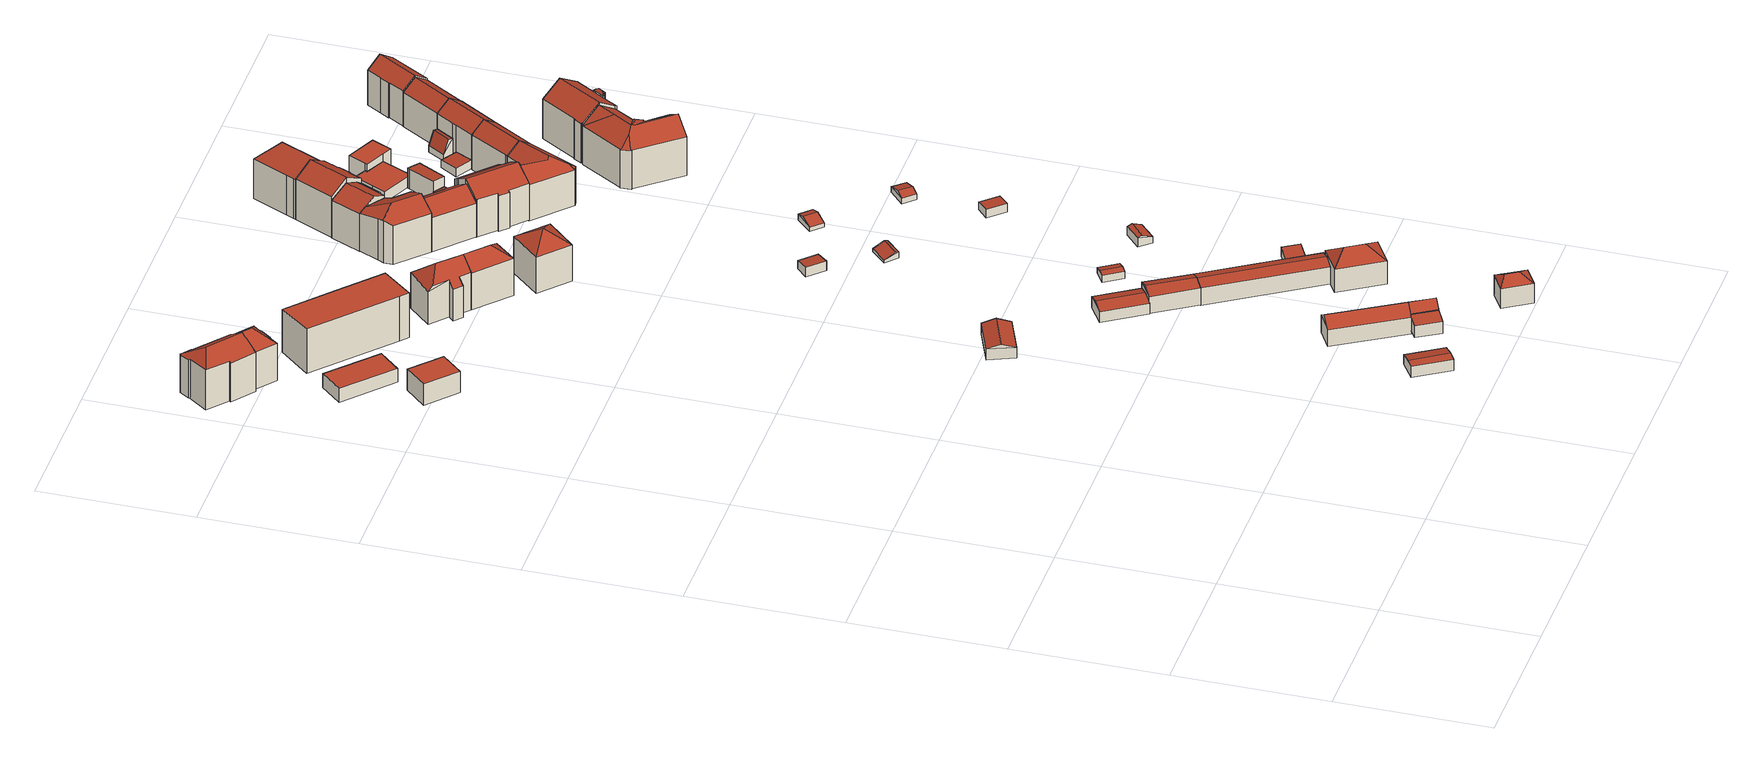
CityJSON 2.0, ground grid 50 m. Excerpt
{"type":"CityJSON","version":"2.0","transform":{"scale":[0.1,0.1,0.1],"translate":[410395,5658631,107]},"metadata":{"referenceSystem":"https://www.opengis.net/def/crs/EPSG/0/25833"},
"CityObjects":{
"building1":{"type":"Building","attributes":{"Dachtyp_tdc":"tdcPolyFlatRoof","Gemeindeschluessel":14612000,"Dachneigung":0,"QualitaetDacherkennung":70,"Geometrietyp2DReferenz":"3000","measuredHeight":7.63,"function":"31001_9998","roofType":"1000"},"geometry":[{"type":"Solid","lod":"2","boundaries":[[[[0,1,2,3]],[[1,4,5,2]],[[4,6,7,5]],[[6,0,3,7]],[[6,4,1,0]],[[3,2,5,7]]]],"semantics":{"surfaces":[{"type":"WallSurface"},{"type":"RoofSurface"},{"type":"GroundSurface"}],"values":[[0,0,0,0,1,2]]}}]},
"building2":{"type":"Building","attributes":{"Gemeindeschluessel":14612000,"Geometrietyp2DReferenz":"3000","function":"31001_9998","roofType":"9999"},"children":["building2-1","building2-2"]},
"building2-1":{"type":"BuildingPart","attributes":{"Dachtyp_tdc":"tdcHipAndGableRoof","Dachneigung":42.3,"QualitaetDacherkennung":49,"Geometrietyp2DReferenz":"3000","measuredHeight":17.64,"roofType":"5000"},"parents":["building2"],"geometry":[{"type":"MultiSurface","lod":"2","boundaries":[[[8,9,10,11]],[[9,12,13,10]],[[12,14,15,13]],[[14,16,17,15]],[[16,18,19,17]],[[18,20,21,19]],[[20,22,23,21]],[[20,18,16,14,12,9,24]],[[9,8,25,26,24]],[[26,27,22,20,24]],[[11,10,13,15,17,19,21,23,28]]],"semantics":{"surfaces":[{"type":"WallSurface"},{"type":"RoofSurface"},{"type":"GroundSurface"}],"values":[0,0,0,0,0,0,0,1,1,1,2]}}]},
"building2-2":{"type":"BuildingPart","attributes":{"Dachtyp_tdc":"tdcHipAndGableRoof","Dachneigung":25.68,"QualitaetDacherkennung":33,"Geometrietyp2DReferenz":"3000","measuredHeight":17.36,"roofType":"5000"},"parents":["building2"],"geometry":[{"type":"MultiSurface","lod":"2","boundaries":[[[29,30,8,11,31]],[[32,33,34,23,22]],[[33,35,36,34]],[[35,37,38,36]],[[37,39,40,38]],[[39,41,42,40]],[[41,43,44,42]],[[43,45,46,44]],[[45,47,48,46]],[[47,49,50,48]],[[49,51,52,50]],[[51,53,54,52]],[[53,29,31,54]],[[49,47,45,43,41,39,55]],[[39,37,35,33,32,27,56,55]],[[56,25,30,29,53,51,49,55]],[[31,11,28,23,34,36,38,40,42,44,46,48,50,52,54]]],"semantics":{"surfaces":[{"type":"WallSurface"},{"type":"RoofSurface"},{"type":"GroundSurface"}],"values":[0,0,0,0,0,0,0,0,0,0,0,0,0,1,1,1,2]}}]},
"building3":{"type":"Building","attributes":{"Dachtyp_tdc":"tdcPolyFlatRoof","Gemeindeschluessel":14612000,"Dachneigung":0,"QualitaetDacherkennung":73,"Geometrietyp2DReferenz":"3000","measuredHeight":4.85,"function":"31001_9998","roofType":"1000"},"geometry":[{"type":"Solid","lod":"2","boundaries":[[[[57,58,59,60]],[[58,61,62,59]],[[61,63,64,62]],[[63,57,60,64]],[[63,61,58,57]],[[60,59,62,64]]]],"semantics":{"surfaces":[{"type":"WallSurface"},{"type":"RoofSurface"},{"type":"GroundSurface"}],"values":[[0,0,0,0,1,2]]}}]},
"building4":{"type":"Building","attributes":{"Dachtyp_tdc":"tdcGableRoof","Gemeindeschluessel":14612000,"Dachneigung":12.57,"QualitaetDacherkennung":87,"Geometrietyp2DReferenz":"3000","measuredHeight":4.37,"function":"31001_9998","roofType":"3100"},"geometry":[{"type":"Solid","lod":"2","boundaries":[[[[65,66,67,68]],[[66,69,70,67]],[[69,71,72,70]],[[71,65,68,72]],[[69,66,73]],[[65,71,74]],[[66,65,74,73]],[[71,69,73,74]],[[68,67,70,72]]]],"semantics":{"surfaces":[{"type":"WallSurface"},{"type":"RoofSurface"},{"type":"GroundSurface"}],"values":[[0,0,0,0,0,0,1,1,2]]}}]},
"building5":{"type":"Building","attributes":{"Dachtyp_tdc":"tdcPolyFlatRoof","Gemeindeschluessel":14612000,"Dachneigung":2.87,"QualitaetDacherkennung":69,"Geometrietyp2DReferenz":"3000","measuredHeight":16.08,"function":"31001_9998","roofType":"2100"},"geometry":[{"type":"Solid","lod":"2","boundaries":[[[[75,76,77,78]],[[76,79,80,77]],[[79,81,82,80]],[[81,83,84,82]],[[83,85,86,84]],[[85,75,78,86]],[[85,83,81,79,76,75]],[[78,77,80,82,84,86]]]],"semantics":{"surfaces":[{"type":"WallSurface"},{"type":"RoofSurface"},{"type":"GroundSurface"}],"values":[[0,0,0,0,0,0,1,2]]}}]},
"building6":{"type":"Building","attributes":{"Dachtyp_tdc":"tdcGableRoof","Gemeindeschluessel":14612000,"Dachneigung":17.97,"QualitaetDacherkennung":87,"Geometrietyp2DReferenz":"3000","measuredHeight":5.35,"function":"31001_9998","roofType":"3100"},"geometry":[{"type":"Solid","lod":"2","boundaries":[[[[87,88,89,90]],[[88,91,92,89]],[[91,93,94,92]],[[93,87,90,94]],[[91,88,95]],[[87,93,96]],[[88,87,96,95]],[[93,91,95,96]],[[90,89,92,94]]]],"semantics":{"surfaces":[{"type":"WallSurface"},{"type":"RoofSurface"},{"type":"GroundSurface"}],"values":[[0,0,0,0,0,0,1,1,2]]}}]},
"building7":{"type":"Building","attributes":{"Dachtyp_tdc":"tdcPolyFlatRoof","Gemeindeschluessel":14612000,"Dachneigung":13.17,"QualitaetDacherkennung":83,"Geometrietyp2DReferenz":"3000","measuredHeight":5.33,"function":"31001_9998","roofType":"2100"},"geometry":[{"type":"Solid","lod":"2","boundaries":[[[[97,98,99,100]],[[98,101,102,99]],[[101,103,104,102]],[[103,105,106,104]],[[105,97,100,106]],[[105,103,101,98,97]],[[100,99,102,104,106]]]],"semantics":{"surfaces":[{"type":"WallSurface"},{"type":"RoofSurface"},{"type":"GroundSurface"}],"values":[[0,0,0,0,0,1,2]]}}]},
"building8":{"type":"Building","attributes":{"Gemeindeschluessel":14612000,"Geometrietyp2DReferenz":"3000","function":"31001_9998","roofType":"9999"},"children":["building8-1","building8-2"]},
"building8-1":{"type":"BuildingPart","attributes":{"Dachtyp_tdc":"tdcGableRoof","Dachneigung":34.95,"QualitaetDacherkennung":90,"Geometrietyp2DReferenz":"3000","measuredHeight":8.62,"roofType":"3100"},"parents":["building8"],"geometry":[{"type":"MultiSurface","lod":"2","boundaries":[[[107,108,109,110]],[[111,112,113,114]],[[112,107,110,113]],[[107,112,115]],[[108,107,115,116,117,118]],[[112,111,116,115]],[[110,109,119,114,113]]],"semantics":{"surfaces":[{"type":"WallSurface"},{"type":"RoofSurface"},{"type":"GroundSurface"}],"values":[0,0,0,0,1,1,2]}}]},
"building8-2":{"type":"BuildingPart","attributes":{"Dachtyp_tdc":"tdcGableRoof","Dachneigung":34.75,"QualitaetDacherkennung":78,"Geometrietyp2DReferenz":"3000","measuredHeight":8.58,"roofType":"3100"},"parents":["building8"],"geometry":[{"type":"MultiSurface","lod":"2","boundaries":[[[108,120,121,109]],[[120,122,123,121]],[[122,124,125,119,123]],[[122,120,126]],[[120,108,118,127,126]],[[124,122,126,127,117]],[[109,121,123,119]]],"semantics":{"surfaces":[{"type":"WallSurface"},{"type":"RoofSurface"},{"type":"GroundSurface"}],"values":[0,0,0,0,1,1,2]}}]},
"building9":{"type":"Building","attributes":{"Dachtyp_tdc":"tdcGableRoof","Gemeindeschluessel":14612000,"Dachneigung":14.47,"QualitaetDacherkennung":84,"Geometrietyp2DReferenz":"3000","measuredHeight":4.86,"function":"31001_9998","roofType":"3100"},"geometry":[{"type":"Solid","lod":"2","boundaries":[[[[128,129,130,131]],[[129,132,133,130]],[[132,134,135,133]],[[134,128,131,135]],[[132,129,136]],[[128,134,137]],[[129,128,137,136]],[[134,132,136,137]],[[131,130,133,135]]]],"semantics":{"surfaces":[{"type":"WallSurface"},{"type":"RoofSurface"},{"type":"GroundSurface"}],"values":[[0,0,0,0,0,0,1,1,2]]}}]},
"building10":{"type":"Building","attributes":{"Dachtyp_tdc":"tdcFreeFormRoof","Gemeindeschluessel":14612000,"Dachneigung":41.38,"QualitaetDacherkennung":60,"Geometrietyp2DReferenz":"3000","measuredHeight":17.22,"function":"31001_9998","roofType":"5000"},"geometry":[{"type":"Solid","lod":"2","boundaries":[[[[138,139,140,141]],[[139,142,143,140]],[[142,144,145,143]],[[144,146,147,145]],[[146,148,149,147]],[[148,150,151,149]],[[150,152,153,151]],[[152,138,141,153]],[[154,155,139,138]],[[146,144,156,155,154,152,150,148]],[[155,156,142,139]],[[144,142,156]],[[138,152,154]],[[141,140,143,145,147,149,151,153]]]],"semantics":{"surfaces":[{"type":"WallSurface"},{"type":"RoofSurface"},{"type":"GroundSurface"}],"values":[[0,0,0,0,0,0,0,0,1,1,1,0,0,2]]}}]},
"building11":{"type":"Building","attributes":{"Dachtyp_tdc":"tdcGableRoof","Gemeindeschluessel":14612000,"Dachneigung":16.15,"QualitaetDacherkennung":87,"Geometrietyp2DReferenz":"3000","measuredHeight":7.21,"function":"31001_9998","roofType":"3100"},"geometry":[{"type":"Solid","lod":"2","boundaries":[[[[157,158,159,160]],[[158,161,135,159]],[[161,162,163,135]],[[162,157,160,163]],[[161,158,164]],[[157,162,165]],[[158,157,165,164]],[[162,161,164,165]],[[160,159,135,163]]]],"semantics":{"surfaces":[{"type":"WallSurface"},{"type":"RoofSurface"},{"type":"GroundSurface"}],"values":[[0,0,0,0,0,0,1,1,2]]}}]},
"building12":{"type":"Building","attributes":{"Dachtyp_tdc":"tdcHipRoof","Gemeindeschluessel":14612000,"Dachneigung":31.59,"QualitaetDacherkennung":79,"Geometrietyp2DReferenz":"3000","measuredHeight":9.25,"function":"31001_9998","roofType":"3200"},"geometry":[{"type":"Solid","lod":"2","boundaries":[[[[166,167,168,169]],[[167,170,171,168]],[[170,172,173,171]],[[172,166,169,173]],[[170,167,174]],[[166,172,175]],[[167,166,175,174]],[[172,170,174,175]],[[169,168,171,173]]]],"semantics":{"surfaces":[{"type":"WallSurface"},{"type":"RoofSurface"},{"type":"GroundSurface"}],"values":[[0,0,0,0,1,1,1,1,2]]}}]},
"building13":{"type":"Building","attributes":{"Dachtyp_tdc":"tdcFreeFormRoof","Gemeindeschluessel":14612000,"Dachneigung":40,"QualitaetDacherkennung":70,"Geometrietyp2DReferenz":"3000","measuredHeight":17.14,"function":"31001_9998","roofType":"5000"},"geometry":[{"type":"Solid","lod":"2","boundaries":[[[[176,177,143,145]],[[177,178,179,143]],[[178,180,181,179]],[[180,182,183,181]],[[182,184,185,183]],[[184,176,145,185]],[[182,186,184]],[[186,182,180,178,177,187]],[[184,186,187,176]],[[177,176,187]],[[145,143,179,181,183,185]]]],"semantics":{"surfaces":[{"type":"WallSurface"},{"type":"RoofSurface"},{"type":"GroundSurface"}],"values":[[0,0,0,0,0,0,1,1,1,0,2]]}}]},
"building14":{"type":"Building","attributes":{"Dachtyp_tdc":"tdcFreeFormRoof","Gemeindeschluessel":14612000,"Dachneigung":15.65,"QualitaetDacherkennung":90,"Geometrietyp2DReferenz":"3000","measuredHeight":7.28,"function":"31001_9998","roofType":"5000"},"geometry":[{"type":"Solid","lod":"2","boundaries":[[[[188,157,189,190]],[[157,191,192,189]],[[191,193,194,192]],[[193,195,196,194]],[[195,197,198,196]],[[197,188,190,198]],[[199,200,162,201,202,203]],[[201,157,188,202]],[[197,203,202,188]],[[195,199,203,197]],[[191,162,200,193]],[[157,201,162,191]],[[193,200,199,195]],[[190,189,192,194,196,198]]]],"semantics":{"surfaces":[{"type":"WallSurface"},{"type":"RoofSurface"},{"type":"GroundSurface"}],"values":[[0,0,0,0,0,0,1,1,0,0,0,0,0,2]]}}]},
"building15":{"type":"Building","attributes":{"Dachtyp_tdc":"tdcHipRoof","Gemeindeschluessel":14612000,"Dachneigung":33.34,"QualitaetDacherkennung":86,"Geometrietyp2DReferenz":"3000","measuredHeight":11.78,"function":"31001_9998","roofType":"3200"},"geometry":[{"type":"Solid","lod":"2","boundaries":[[[[204,205,206,207]],[[205,208,198,206]],[[208,209,210,198]],[[209,204,207,210]],[[208,205,211]],[[204,209,212]],[[205,204,212,211]],[[209,208,211,212]],[[207,206,198,210]]]],"semantics":{"surfaces":[{"type":"WallSurface"},{"type":"RoofSurface"},{"type":"GroundSurface"}],"values":[[0,0,0,0,1,1,1,1,2]]}}]},
"building16":{"type":"Building","attributes":{"Dachtyp_tdc":"tdcGableRoof","Gemeindeschluessel":14612000,"Dachneigung":14.42,"QualitaetDacherkennung":69,"Geometrietyp2DReferenz":"3000","measuredHeight":2.96,"function":"31001_9998","roofType":"3100"},"geometry":[{"type":"Solid","lod":"2","boundaries":[[[[213,214,215,216]],[[214,217,218,215]],[[217,219,220,218]],[[219,213,216,220]],[[217,214,221]],[[213,219,222]],[[214,213,222,221]],[[219,217,221,222]],[[216,215,218,220]]]],"semantics":{"surfaces":[{"type":"WallSurface"},{"type":"RoofSurface"},{"type":"GroundSurface"}],"values":[[0,0,0,0,0,0,1,1,2]]}}]},
"building17":{"type":"Building","attributes":{"Dachtyp_tdc":"tdcTentRoof","Gemeindeschluessel":14612000,"Dachneigung":35.29,"QualitaetDacherkennung":41,"Geometrietyp2DReferenz":"3000","measuredHeight":17.37,"function":"31001_9998","roofType":"3500"},"geometry":[{"type":"Solid","lod":"2","boundaries":[[[[223,224,225,226]],[[224,227,228,225]],[[227,229,230,228]],[[229,223,226,230]],[[224,223,231]],[[227,224,231]],[[229,227,231]],[[223,229,231]],[[226,225,228,230]]]],"semantics":{"surfaces":[{"type":"WallSurface"},{"type":"RoofSurface"},{"type":"GroundSurface"}],"values":[[0,0,0,0,1,1,1,1,2]]}}]},
"building18":{"type":"Building","attributes":{"Dachtyp_tdc":"tdcPolyFlatRoof","Gemeindeschluessel":14612000,"Dachneigung":6.27,"QualitaetDacherkennung":69,"Geometrietyp2DReferenz":"3000","measuredHeight":3.35,"function":"31001_9998","roofType":"2100"},"geometry":[{"type":"Solid","lod":"2","boundaries":[[[[232,233,234,235]],[[233,236,237,234]],[[236,238,239,237]],[[238,232,235,239]],[[238,236,233,232]],[[235,234,237,239]]]],"semantics":{"surfaces":[{"type":"WallSurface"},{"type":"RoofSurface"},{"type":"GroundSurface"}],"values":[[0,0,0,0,1,2]]}}]},
"building19":{"type":"Building","attributes":{"Dachtyp_tdc":"tdcPolyFlatRoof","Gemeindeschluessel":14612000,"Dachneigung":9.43,"QualitaetDacherkennung":87,"Geometrietyp2DReferenz":"3000","measuredHeight":3.22,"function":"31001_9998","roofType":"2100"},"geometry":[{"type":"Solid","lod":"2","boundaries":[[[[240,241,242,243]],[[241,244,245,242]],[[244,246,247,245]],[[246,248,249,247]],[[248,240,243,249]],[[248,246,244,241,240]],[[243,242,245,247,249]]]],"semantics":{"surfaces":[{"type":"WallSurface"},{"type":"RoofSurface"},{"type":"GroundSurface"}],"values":[[0,0,0,0,0,1,2]]}}]},
"building20":{"type":"Building","attributes":{"Dachtyp_tdc":"tdcGableRoof","Gemeindeschluessel":14612000,"Dachneigung":22.5,"QualitaetDacherkennung":60,"Geometrietyp2DReferenz":"3000","measuredHeight":2.57,"function":"31001_9998","roofType":"3100"},"geometry":[{"type":"Solid","lod":"2","boundaries":[[[[250,251,252,253]],[[251,254,255,252]],[[254,256,257,255]],[[256,250,253,257]],[[254,251,258]],[[250,256,259]],[[251,250,259,258]],[[256,254,258,259]],[[253,252,255,257]]]],"semantics":{"surfaces":[{"type":"WallSurface"},{"type":"RoofSurface"},{"type":"GroundSurface"}],"values":[[0,0,0,0,0,0,1,1,2]]}}]},
"building21":{"type":"Building","attributes":{"Dachtyp_tdc":"tdcFreeFormRoof","Gemeindeschluessel":14612000,"Dachneigung":28.4,"QualitaetDacherkennung":44,"Geometrietyp2DReferenz":"3000","measuredHeight":17.24,"function":"31001_9998","roofType":"5000"},"geometry":[{"type":"Solid","lod":"2","boundaries":[[[[260,261,262,263]],[[261,264,265,262]],[[264,266,267,265]],[[266,268,269,267]],[[268,270,271,269]],[[270,272,273,271]],[[272,274,275,273]],[[274,276,277,275]],[[276,260,263,277]],[[278,279,276,274,280]],[[268,281,278,280,272,270]],[[281,266,264,261,260,279,278]],[[268,266,281]],[[274,272,280]],[[260,276,279]],[[263,262,265,267,269,271,273,275,277]]]],"semantics":{"surfaces":[{"type":"WallSurface"},{"type":"RoofSurface"},{"type":"GroundSurface"}],"values":[[0,0,0,0,0,0,0,0,0,1,1,1,0,0,0,2]]}}]},
"building22":{"type":"Building","attributes":{"Dachtyp_tdc":"tdcGableRoof","Gemeindeschluessel":14612000,"Dachneigung":22.53,"QualitaetDacherkennung":73,"Geometrietyp2DReferenz":"3000","measuredHeight":3.65,"function":"31001_9998","roofType":"3100"},"geometry":[{"type":"Solid","lod":"2","boundaries":[[[[282,283,284,285]],[[283,286,287,284]],[[286,288,289,287]],[[288,282,285,289]],[[286,283,290]],[[282,288,291]],[[283,282,291,290]],[[288,286,290,291]],[[285,284,287,289]]]],"semantics":{"surfaces":[{"type":"WallSurface"},{"type":"RoofSurface"},{"type":"GroundSurface"}],"values":[[0,0,0,0,0,0,1,1,2]]}}]},
"building23":{"type":"Building","attributes":{"Gemeindeschluessel":14612000,"Geometrietyp2DReferenz":"3000","function":"31001_9998","roofType":"9999"},"children":["building23-1","building23-2"]},
"building23-1":{"type":"BuildingPart","attributes":{"Dachtyp_tdc":"tdcGableRoof","Dachneigung":25.18,"QualitaetDacherkennung":69,"Geometrietyp2DReferenz":"3000","measuredHeight":16.38,"roofType":"3100"},"parents":["building23"],"geometry":[{"type":"MultiSurface","lod":"2","boundaries":[[[292,293,294,295]],[[296,260,297,298]],[[260,299,300,297]],[[299,292,295,300]],[[299,301,302,292]],[[303,304,302,301,305]],[[260,305,301,299]],[[296,303,305,260]],[[292,302,304,293]],[[295,294,298,297,300]]],"semantics":{"surfaces":[{"type":"WallSurface"},{"type":"RoofSurface"},{"type":"GroundSurface"}],"values":[0,0,0,0,1,1,0,0,0,2]}}]},
"building23-2":{"type":"BuildingPart","attributes":{"Dachtyp_tdc":"tdcPolyFlatRoof","Dachneigung":35.17,"QualitaetDacherkennung":40,"Geometrietyp2DReferenz":"3000","measuredHeight":14.31,"roofType":"2100"},"parents":["building23"],"geometry":[{"type":"MultiSurface","lod":"2","boundaries":[[[306,307,303,296,298,308]],[[309,310,311,294,293,304]],[[310,306,308,311]],[[310,309,307,306]],[[308,298,294,311]]],"semantics":{"surfaces":[{"type":"WallSurface"},{"type":"RoofSurface"},{"type":"GroundSurface"}],"values":[0,0,0,1,2]}}]},
"building24":{"type":"Building","attributes":{"Gemeindeschluessel":14612000,"Geometrietyp2DReferenz":"3000","function":"31001_9998","roofType":"9999"},"children":["building24-1","building24-2","building24-3"]},
"building24-1":{"type":"BuildingPart","attributes":{"Dachtyp_tdc":"tdcGableRoof","Dachneigung":31.58,"QualitaetDacherkennung":74,"Geometrietyp2DReferenz":"3000","measuredHeight":15.61,"roofType":"3100"},"parents":["building24"],"geometry":[{"type":"MultiSurface","lod":"2","boundaries":[[[312,313,314,267,269]],[[315,316,317,318,319]],[[316,320,321,322,317]],[[323,324,325,326,327]],[[324,312,269,325]],[[324,328,329,330]],[[320,316,315,331,329,328,323]],[[323,328,324]],[[313,331,315]],[[312,330,329,331,313]],[[324,330,312]],[[269,267,332,318,317,322,326,325]]],"semantics":{"surfaces":[{"type":"WallSurface"},{"type":"RoofSurface"},{"type":"GroundSurface"}],"values":[0,0,0,0,0,1,1,0,0,0,0,2]}}]},
"building24-2":{"type":"BuildingPart","attributes":{"Dachtyp_tdc":"tdcGableRoof","Dachneigung":14.07,"QualitaetDacherkennung":64,"Geometrietyp2DReferenz":"3000","measuredHeight":3.65,"roofType":"3100"},"parents":["building24"],"geometry":[{"type":"MultiSurface","lod":"2","boundaries":[[[333,319,318,334]],[[335,336,337,338,314,339]],[[339,319,333,335]],[[332,267,265,340,341,342,334,318]],[[314,338,265,267]],[[338,337,340,265]],[[337,336,341,340]],[[336,335,342,341]],[[335,333,334,342]]],"semantics":{"surfaces":[{"type":"WallSurface"},{"type":"RoofSurface"},{"type":"GroundSurface"}],"values":[0,1,1,2,0,0,0,0,0]}}]},
"building24-3":{"type":"BuildingPart","attributes":{"Dachtyp_tdc":"tdcPolyFlatRoof","Dachneigung":0,"QualitaetDacherkennung":50,"Geometrietyp2DReferenz":"3000","measuredHeight":3.44,"roofType":"1000"},"parents":["building24"],"geometry":[{"type":"MultiSurface","lod":"2","boundaries":[[[343,344,345,346]],[[344,347,348,345]],[[347,349,350,348]],[[349,327,326,350]],[[321,343,346,322]],[[321,327,349,347,344,343]],[[346,345,348,350,326,322]]],"semantics":{"surfaces":[{"type":"WallSurface"},{"type":"RoofSurface"},{"type":"GroundSurface"}],"values":[0,0,0,0,0,1,2]}}]},
"building25":{"type":"Building","attributes":{"Dachtyp_tdc":"tdcGableRoof","Gemeindeschluessel":14612000,"Dachneigung":18.42,"QualitaetDacherkennung":43,"Geometrietyp2DReferenz":"3000","measuredHeight":2.79,"function":"31001_9998","roofType":"3100"},"geometry":[{"type":"Solid","lod":"2","boundaries":[[[[351,352,353,354]],[[352,355,356,353]],[[355,357,358,356]],[[357,351,354,358]],[[355,352,359]],[[351,357,360]],[[352,351,360,359]],[[357,355,359,360]],[[354,353,356,358]]]],"semantics":{"surfaces":[{"type":"WallSurface"},{"type":"RoofSurface"},{"type":"GroundSurface"}],"values":[[0,0,0,0,0,0,1,1,2]]}}]},
"building26":{"type":"Building","attributes":{"Gemeindeschluessel":14612000,"Geometrietyp2DReferenz":"3000","function":"31001_9998","roofType":"9999"},"children":["building26-1","building26-2"]},
"building26-1":{"type":"BuildingPart","attributes":{"Dachtyp_tdc":"tdcGableRoof","Dachneigung":30.98,"QualitaetDacherkennung":76,"Geometrietyp2DReferenz":"3000","measuredHeight":17.15,"roofType":"3100"},"parents":["building26"],"geometry":[{"type":"MultiSurface","lod":"2","boundaries":[[[361,362,363,364]],[[362,365,366,363]],[[365,367,368,366]],[[367,369,370,368]],[[369,371,372,370]],[[371,373,374,372]],[[375,376,377,378]],[[375,379,380,376]],[[379,381,382,380]],[[381,383,384,382]],[[383,361,364,384]],[[379,375,378,373,371]],[[371,369,367,365,362,361,383,381,379]],[[364,363,366,368,370,372,374,377,376,380,382,384]]],"semantics":{"surfaces":[{"type":"WallSurface"},{"type":"RoofSurface"},{"type":"GroundSurface"}],"values":[0,0,0,0,0,0,0,0,0,0,0,1,1,2]}}]},
"building26-2":{"type":"BuildingPart","attributes":{"Dachtyp_tdc":"tdcPolyFlatRoof","Dachneigung":29.67,"QualitaetDacherkennung":70,"Geometrietyp2DReferenz":"3000","measuredHeight":14.7,"roofType":"2100"},"parents":["building26"],"geometry":[{"type":"MultiSurface","lod":"2","boundaries":[[[385,378,377,386]],[[373,387,388,374]],[[387,389,390,388]],[[389,385,386,390]],[[389,387,373,378,385]],[[386,377,374,388,390]]],"semantics":{"surfaces":[{"type":"WallSurface"},{"type":"RoofSurface"},{"type":"GroundSurface"}],"values":[0,0,0,0,1,2]}}]},
"building27":{"type":"Building","attributes":{"Dachtyp_tdc":"tdcGableRoof","Gemeindeschluessel":14612000,"Dachneigung":30.48,"QualitaetDacherkennung":66,"Geometrietyp2DReferenz":"3000","measuredHeight":18.13,"function":"31001_9998","roofType":"3100"},"geometry":[{"type":"Solid","lod":"2","boundaries":[[[[391,392,393,394]],[[392,395,396,393]],[[395,397,398,396]],[[397,399,400,398]],[[399,401,402,400]],[[401,403,404,402]],[[403,405,406,404]],[[405,407,408,406]],[[407,409,410,408]],[[409,391,394,410]],[[405,403,401,399,397,395,392,391]],[[391,409,407,405]],[[394,393,396,398,400,402,404,406,408,410]]]],"semantics":{"surfaces":[{"type":"WallSurface"},{"type":"RoofSurface"},{"type":"GroundSurface"}],"values":[[0,0,0,0,0,0,0,0,0,0,1,1,2]]}}]},
"building28":{"type":"Building","attributes":{"Dachtyp_tdc":"tdcPolyFlatRoof","Gemeindeschluessel":14612000,"Dachneigung":3.9,"QualitaetDacherkennung":72,"Geometrietyp2DReferenz":"3000","measuredHeight":3.08,"function":"31001_9998","roofType":"2100"},"geometry":[{"type":"Solid","lod":"2","boundaries":[[[[411,412,413,414]],[[412,415,416,413]],[[415,417,418,416]],[[417,411,414,418]],[[417,415,412,411]],[[414,413,416,418]]]],"semantics":{"surfaces":[{"type":"WallSurface"},{"type":"RoofSurface"},{"type":"GroundSurface"}],"values":[[0,0,0,0,1,2]]}}]},
"building29":{"type":"Building","attributes":{"Dachtyp_tdc":"tdcPolyFlatRoof","Gemeindeschluessel":14612000,"Dachneigung":8.75,"QualitaetDacherkennung":74,"Geometrietyp2DReferenz":"3000","measuredHeight":3.59,"function":"31001_9998","roofType":"2100"},"geometry":[{"type":"Solid","lod":"2","boundaries":[[[[419,420,345,348]],[[420,421,422,345]],[[421,423,424,422]],[[423,425,426,424]],[[425,419,348,426]],[[425,423,421,420,419]],[[348,345,422,424,426]]]],"semantics":{"surfaces":[{"type":"WallSurface"},{"type":"RoofSurface"},{"type":"GroundSurface"}],"values":[[0,0,0,0,0,1,2]]}}]},
"building30":{"type":"Building","attributes":{"Dachtyp_tdc":"tdcFreeFormRoof","Gemeindeschluessel":14612000,"Dachneigung":35.05,"QualitaetDacherkennung":24,"Geometrietyp2DReferenz":"3000","measuredHeight":16.69,"function":"31001_9998","roofType":"5000"},"geometry":[{"type":"Solid","lod":"2","boundaries":[[[[427,428,429,430]],[[428,431,432,429]],[[431,433,434,432]],[[433,435,436,434]],[[435,437,438,436]],[[437,439,440,438]],[[439,427,430,440]],[[441,439,437]],[[442,443,441,437,435]],[[442,435,433]],[[444,443,442,433,431]],[[445,444,431,428]],[[445,428,427]],[[441,443,444,445,427,439]],[[430,429,432,434,436,438,440]]]],"semantics":{"surfaces":[{"type":"WallSurface"},{"type":"RoofSurface"},{"type":"GroundSurface"}],"values":[[0,0,0,0,0,0,0,1,1,0,1,1,0,1,2]]}}]},
"building31":{"type":"Building","attributes":{"Dachtyp_tdc":"tdcPolyFlatRoof","Gemeindeschluessel":14612000,"Dachneigung":2.57,"QualitaetDacherkennung":80,"Geometrietyp2DReferenz":"3000","measuredHeight":14.21,"function":"31001_9998","roofType":"2100"},"geometry":[{"type":"Solid","lod":"2","boundaries":[[[[446,447,448,449]],[[447,450,451,448]],[[450,452,453,451]],[[452,454,455,453]],[[454,456,457,455]],[[456,458,459,457]],[[458,460,461,459]],[[460,446,449,461]],[[460,458,456,454,452,450,447,446]],[[449,448,451,453,455,457,459,461]]]],"semantics":{"surfaces":[{"type":"WallSurface"},{"type":"RoofSurface"},{"type":"GroundSurface"}],"values":[[0,0,0,0,0,0,0,0,1,2]]}}]},
"building32":{"type":"Building","attributes":{"Dachtyp_tdc":"tdcFreeFormRoof","Gemeindeschluessel":14612000,"Dachneigung":25.54,"QualitaetDacherkennung":17,"Geometrietyp2DReferenz":"3000","measuredHeight":5.8,"function":"31001_9998","roofType":"5000"},"geometry":[{"type":"Solid","lod":"2","boundaries":[[[[462,463,464,465]],[[463,466,467,464]],[[466,468,469,467]],[[468,470,471,469]],[[470,472,473,471]],[[472,462,465,473]],[[466,474,475,462,472,470,468]],[[475,474,463]],[[466,463,474]],[[463,462,475]],[[465,464,467,469,471,473]]]],"semantics":{"surfaces":[{"type":"WallSurface"},{"type":"RoofSurface"},{"type":"GroundSurface"}],"values":[[0,0,0,0,0,0,1,1,0,0,2]]}}]},
"building33":{"type":"Building","attributes":{"Dachtyp_tdc":"tdcGableRoof","Gemeindeschluessel":14612000,"Dachneigung":15.75,"QualitaetDacherkennung":69,"Geometrietyp2DReferenz":"3000","measuredHeight":3.06,"function":"31001_9998","roofType":"3100"},"geometry":[{"type":"Solid","lod":"2","boundaries":[[[[476,477,478,479]],[[477,480,481,478]],[[480,482,483,481]],[[482,476,479,483]],[[480,477,484]],[[476,482,485]],[[477,476,485,484]],[[482,480,484,485]],[[479,478,481,483]]]],"semantics":{"surfaces":[{"type":"WallSurface"},{"type":"RoofSurface"},{"type":"GroundSurface"}],"values":[[0,0,0,0,0,0,1,1,2]]}}]},
"building34":{"type":"Building","attributes":{"Dachtyp_tdc":"tdcPolyFlatRoof","Gemeindeschluessel":14612000,"Dachneigung":9.82,"QualitaetDacherkennung":73,"Geometrietyp2DReferenz":"3000","measuredHeight":7.14,"function":"31001_9998","roofType":"2100"},"geometry":[{"type":"Solid","lod":"2","boundaries":[[[[486,487,488,489]],[[487,490,491,488]],[[490,492,493,491]],[[492,494,495,493]],[[494,496,497,495]],[[496,486,489,497]],[[496,494,492,490,487,486]],[[489,488,491,493,495,497]]]],"semantics":{"surfaces":[{"type":"WallSurface"},{"type":"RoofSurface"},{"type":"GroundSurface"}],"values":[[0,0,0,0,0,0,1,2]]}}]},
"building35":{"type":"Building","attributes":{"Dachtyp_tdc":"tdcPolyFlatRoof","Gemeindeschluessel":14612000,"Dachneigung":0,"QualitaetDacherkennung":70,"Geometrietyp2DReferenz":"3000","measuredHeight":3.68,"function":"31001_9998","roofType":"1000"},"geometry":[{"type":"Solid","lod":"2","boundaries":[[[[498,499,500,501]],[[499,502,503,500]],[[502,504,505,503]],[[504,506,507,505]],[[506,508,509,507]],[[508,510,511,509]],[[510,512,513,511]],[[512,498,501,513]],[[512,510,508,506,504,502,499,498]],[[501,500,503,505,507,509,511,513]]]],"semantics":{"surfaces":[{"type":"WallSurface"},{"type":"RoofSurface"},{"type":"GroundSurface"}],"values":[[0,0,0,0,0,0,0,0,1,2]]}}]},
"building36":{"type":"Building","attributes":{"Dachtyp_tdc":"tdcFreeFormRoof","Gemeindeschluessel":14612000,"Dachneigung":33.97,"QualitaetDacherkennung":72,"Geometrietyp2DReferenz":"3000","measuredHeight":15.75,"function":"31001_9998","roofType":"5000"},"geometry":[{"type":"Solid","lod":"2","boundaries":[[[[433,514,515,516]],[[514,517,518,515]],[[517,519,520,518]],[[519,435,521,520]],[[435,433,516,521]],[[522,523,517,514,433]],[[435,519,523,522]],[[519,517,523]],[[433,435,522]],[[516,515,518,520,521]]]],"semantics":{"surfaces":[{"type":"WallSurface"},{"type":"RoofSurface"},{"type":"GroundSurface"}],"values":[[0,0,0,0,0,1,1,0,0,2]]}}]},
"building37":{"type":"Building","attributes":{"Dachtyp_tdc":"tdcPolyFlatRoof","Gemeindeschluessel":14612000,"Dachneigung":0,"QualitaetDacherkennung":72,"Geometrietyp2DReferenz":"3000","measuredHeight":6.27,"function":"31001_9998","roofType":"1000"},"geometry":[{"type":"Solid","lod":"2","boundaries":[[[[524,525,505,507]],[[525,526,527,505]],[[526,528,529,527]],[[528,530,531,529]],[[530,532,509,531]],[[532,524,507,509]],[[532,530,528,526,525,524]],[[507,505,527,529,531,509]]]],"semantics":{"surfaces":[{"type":"WallSurface"},{"type":"RoofSurface"},{"type":"GroundSurface"}],"values":[[0,0,0,0,0,0,1,2]]}}]},
"building38":{"type":"Building","attributes":{"Dachtyp_tdc":"tdcPolyFlatRoof","Gemeindeschluessel":14612000,"Dachneigung":3.23,"QualitaetDacherkennung":63,"Geometrietyp2DReferenz":"3000","measuredHeight":2.99,"function":"31001_9998","roofType":"2100"},"geometry":[{"type":"Solid","lod":"2","boundaries":[[[[533,534,535,536]],[[534,537,538,535]],[[537,539,540,538]],[[539,533,536,540]],[[539,537,534,533]],[[536,535,538,540]]]],"semantics":{"surfaces":[{"type":"WallSurface"},{"type":"RoofSurface"},{"type":"GroundSurface"}],"values":[[0,0,0,0,1,2]]}}]},
"building39":{"type":"Building","attributes":{"Dachtyp_tdc":"tdcFreeFormRoof","Gemeindeschluessel":14612000,"Dachneigung":33.51,"QualitaetDacherkennung":58,"Geometrietyp2DReferenz":"3000","measuredHeight":18.08,"function":"31001_9998","roofType":"5000"},"geometry":[{"type":"Solid","lod":"2","boundaries":[[[[541,542,543,544]],[[542,545,546,543]],[[545,547,548,546]],[[547,549,550,548]],[[549,551,552,550]],[[551,553,554,552]],[[553,555,556,554]],[[555,557,558,556]],[[557,559,560,558]],[[559,561,562,560]],[[561,563,564,562]],[[563,565,566,564]],[[565,567,568,566]],[[567,569,570,568]],[[569,541,544,570]],[[571,572,567,565]],[[573,574,575,571,565,563]],[[573,563,561]],[[576,574,573,561,559]],[[576,559,557]],[[577,578,579,580,575,574,576,557,555]],[[551,577,553]],[[549,577,551]],[[577,549,578]],[[581,579,578,549,547]],[[581,547,545]],[[580,579,581,545,542]],[[542,541,582,572,571,575,580]],[[582,569,567,572]],[[553,577,555]],[[569,582,541]],[[544,543,546,548,550,552,554,556,558,560,562,564,566,568,570]]]],"semantics":{"surfaces":[{"type":"WallSurface"},{"type":"RoofSurface"},{"type":"GroundSurface"}],"values":[[0,0,0,0,0,0,0,0,0,0,0,0,0,0,0,1,1,1,1,1,1,1,1,1,1,1,1,1,1,0,0,2]]}}]},
"building40":{"type":"Building","attributes":{"Dachtyp_tdc":"tdcGableRoof","Gemeindeschluessel":14612000,"Dachneigung":67.16,"QualitaetDacherkennung":6,"Geometrietyp2DReferenz":"3000","measuredHeight":6.91,"function":"31001_9998","roofType":"3100"},"geometry":[{"type":"Solid","lod":"2","boundaries":[[[[583,584,585,586]],[[584,587,588,585]],[[587,589,590,588]],[[589,583,586,590]],[[587,584,591]],[[583,589,592]],[[584,583,592,591]],[[589,587,591,592]],[[586,585,588,590]]]],"semantics":{"surfaces":[{"type":"WallSurface"},{"type":"RoofSurface"},{"type":"GroundSurface"}],"values":[[0,0,0,0,0,0,1,1,2]]}}]},
"building41":{"type":"Building","attributes":{"Dachtyp_tdc":"tdcFreeFormRoof","Gemeindeschluessel":14612000,"Dachneigung":33.69,"QualitaetDacherkennung":70,"Geometrietyp2DReferenz":"3000","measuredHeight":15.62,"function":"31001_9998","roofType":"5000"},"geometry":[{"type":"Solid","lod":"2","boundaries":[[[[519,517,518,520]],[[517,593,594,518]],[[593,595,596,594]],[[595,597,598,596]],[[597,599,600,598]],[[599,601,602,600]],[[601,519,520,602]],[[519,601,603,604]],[[603,599,597,595,593,517,604]],[[601,599,603]],[[517,519,604]],[[520,518,594,596,598,600,602]]]],"semantics":{"surfaces":[{"type":"WallSurface"},{"type":"RoofSurface"},{"type":"GroundSurface"}],"values":[[0,0,0,0,0,0,0,1,1,0,0,2]]}}]},
"building42":{"type":"Building","attributes":{"Dachtyp_tdc":"tdcPolyFlatRoof","Gemeindeschluessel":14612000,"Dachneigung":0,"QualitaetDacherkennung":58,"Geometrietyp2DReferenz":"3000","measuredHeight":3.83,"function":"31001_9998","roofType":"1000"},"geometry":[{"type":"Solid","lod":"2","boundaries":[[[[605,606,607,608]],[[605,609,610,611,612,613,614,606]],[[607,615,616,617,618,619,620,608]],[[606,614,615,607]],[[614,613,616,615]],[[613,612,617,616]],[[612,611,618,617]],[[611,610,619,618]],[[610,609,620,619]],[[609,605,608,620]]]],"semantics":{"surfaces":[{"type":"WallSurface"},{"type":"RoofSurface"},{"type":"GroundSurface"}],"values":[[0,1,2,0,0,0,0,0,0,0]]}}]},
"building43":{"type":"Building","attributes":{"Gemeindeschluessel":14612000,"Geometrietyp2DReferenz":"3000","function":"31001_9998","roofType":"9999"},"children":["building43-1","building43-2"]},
"building43-1":{"type":"BuildingPart","attributes":{"Dachtyp_tdc":"tdcFreeFormRoof","Dachneigung":47.15,"QualitaetDacherkennung":30,"Geometrietyp2DReferenz":"3000","measuredHeight":15.74,"roofType":"5000"},"parents":["building43"],"geometry":[{"type":"MultiSurface","lod":"2","boundaries":[[[621,622,623,624,625]],[[622,626,627,623]],[[626,628,629,627]],[[628,630,631,629]],[[630,632,633,631]],[[632,634,635,636,633]],[[634,632,637]],[[632,630,638,637]],[[630,628,639,638]],[[628,626,640,639]],[[626,622,621,641,642,640]],[[642,634,637,638,639,640]],[[624,623,627,629,631,633,636,643,644]]],"semantics":{"surfaces":[{"type":"WallSurface"},{"type":"RoofSurface"},{"type":"GroundSurface"}],"values":[0,0,0,0,0,0,1,1,1,1,1,1,2]}}]},
"building43-2":{"type":"BuildingPart","attributes":{"Dachtyp_tdc":"tdcGableRoof","Dachneigung":32.53,"QualitaetDacherkennung":74,"Geometrietyp2DReferenz":"3000","measuredHeight":18.57,"roofType":"3100"},"parents":["building43"],"geometry":[{"type":"MultiSurface","lod":"2","boundaries":[[[645,646,647,648]],[[646,649,650,647]],[[649,651,652,650]],[[651,653,654,652]],[[653,655,656,654]],[[655,625,624,656]],[[635,657,619,636]],[[657,658,618,619]],[[658,659,660,618]],[[659,661,662,660]],[[661,663,664,662]],[[663,645,648,664]],[[659,658,657,635,665,666,625,655,653]],[[653,651,649,646,645,663,661,659]],[[648,647,650,652,654,656,624,644,643,636,619,618,660,662,664]]],"semantics":{"surfaces":[{"type":"WallSurface"},{"type":"RoofSurface"},{"type":"GroundSurface"}],"values":[0,0,0,0,0,0,0,0,0,0,0,0,1,1,2]}}]},
"building44":{"type":"Building","attributes":{"Dachtyp_tdc":"tdcGableRoof","Gemeindeschluessel":14612000,"Dachneigung":34.43,"QualitaetDacherkennung":74,"Geometrietyp2DReferenz":"3000","measuredHeight":15.53,"function":"31001_9998","roofType":"3100"},"geometry":[{"type":"Solid","lod":"2","boundaries":[[[[667,668,669,670]],[[668,599,671,669]],[[599,672,673,671]],[[672,667,670,673]],[[599,668,674]],[[667,672,675]],[[668,667,675,674]],[[672,599,674,675]],[[670,669,671,673]]]],"semantics":{"surfaces":[{"type":"WallSurface"},{"type":"RoofSurface"},{"type":"GroundSurface"}],"values":[[0,0,0,0,0,0,1,1,2]]}}]},
"building45":{"type":"Building","attributes":{"Dachtyp_tdc":"tdcGableRoof","Gemeindeschluessel":14612000,"Dachneigung":34.49,"QualitaetDacherkennung":74,"Geometrietyp2DReferenz":"3000","measuredHeight":15.86,"function":"31001_9998","roofType":"3100"},"geometry":[{"type":"Solid","lod":"2","boundaries":[[[[676,677,678,679]],[[677,680,681,678]],[[680,682,683,681]],[[682,684,685,683]],[[684,686,687,685]],[[686,688,689,687]],[[688,690,691,689]],[[690,692,693,691]],[[692,694,695,693]],[[694,676,679,695]],[[690,688,686,684]],[[684,682,680,677,676,694,692,690]],[[679,678,681,683,685,687,689,691,693,695]]]],"semantics":{"surfaces":[{"type":"WallSurface"},{"type":"RoofSurface"},{"type":"GroundSurface"}],"values":[[0,0,0,0,0,0,0,0,0,0,1,1,2]]}}]}
},
"vertices":[
[232,3012,98],[295,3081,98],[295,3081,22],[232,3012,22],[389,2995,98],[389,2995,22],[326,2926,98],[326,2926,22],
[218,3603,170],[284,3551,170],[284,3551,39],[218,3603,39],[268,3531,171],[268,3531,39],[277,3523,160],[277,3523,39],[251,3490,162],[251,3490,39],[243,3497,171],[243,3497,39],[212,3458,173],[212,3458,39],[145,3511,173],[145,3511,39],[211,3535,215],[198,3577,195],[182,3557,215],[175,3548,207],[182,3557,39],
[110,3686,176],[218,3603,174],[110,3686,39],[145,3511,184],[139,3503,179],[139,3503,39],[66,3559,178],[66,3559,39],[70,3564,181],[70,3564,39],[5,3619,182],[5,3619,39],[51,3679,179],[51,3679,39],[51,3685,175],[51,3685,39],[72,3716,172],[72,3716,39],[74,3716,173],[74,3716,39],[76,3717,174],[76,3717,39],[80,3717,173],[80,3717,39],[110,3693,173],[110,3693,39],[78,3640,212],[182,3557,212],
[309,3115,84],[160,3251,84],[160,3251,35],[309,3115,35],[222,3320,84],[222,3320,35],[372,3183,84],[372,3183,35],
[1274,137,48],[1202,247,48],[1202,247,9],[1274,137,9],[1265,288,42],[1265,288,9],[1337,178,42],[1337,178,9],[1224,262,53],[1296,152,53],
[273,3385,198],[362,3485,192],[362,3485,38],[273,3385,38],[504,3358,192],[504,3358,38],[630,3245,192],[630,3245,38],[540,3145,198],[540,3145,38],[515,3168,198],[515,3168,38],
[946,1483,45],[1074,1536,45],[1074,1536,6],[946,1483,6],[1108,1452,44],[1108,1452,6],[980,1400,44],[980,1400,6],[1091,1495,59],[963,1442,59],
[1394,292,60],[1425,311,69],[1425,311,18],[1394,292,18],[1434,316,71],[1434,316,18],[1479,242,71],[1479,242,18],[1439,218,60],[1439,218,18],
[1360,570,69],[1491,350,69],[1491,350,8],[1360,570,8],[1425,311,66],[1293,530,66],[1293,530,8],[1425,311,8],[1328,551,94],[1459,331,94],[1460,332,93],[1484,346,74],[1434,316,8],
[1536,276,69],[1536,276,8],[1479,242,73],[1479,242,8],[1434,316,73],[1434,316,66],[1505,257,94],[1460,332,94],
[1281,1076,67],[1197,1206,67],[1197,1206,29],[1281,1076,29],[1267,1251,68],[1267,1251,29],[1350,1121,68],[1350,1121,29],[1233,1229,78],[1316,1100,78],
[629,3112,150],[697,3186,161],[697,3186,34],[629,3112,34],[805,3083,161],[805,3083,34],[737,3012,167],[737,3012,34],[707,3040,166],[707,3040,34],[691,3023,147],[691,3023,34],[667,3046,147],[667,3046,34],[683,3063,166],[683,3063,34],[640,3102,166],[699,3112,206],[769,3045,206],
[1369,945,89],[1283,1078,88],[1283,1078,29],[1369,945,29],[1350,1121,90],[1432,985,91],[1432,985,29],[1320,1102,101],[1403,967,101],
[1659,0,94],[1605,87,94],[1605,87,24],[1659,0,24],[1667,125,95],[1667,125,24],[1721,38,95],[1721,38,24],[1649,87,117],[1673,49,117],
[737,3012,165],[805,3083,163],[839,3051,163],[839,3051,34],[880,3014,162],[880,3014,34],[914,2984,161],[914,2984,34],[846,2911,165],[846,2911,34],[841,2981,205],[770,3046,205],
[1583,606,89],[1369,945,27],[1583,606,27],[1432,985,89],[1432,985,27],[1447,961,89],[1447,961,27],[1646,646,89],[1646,646,27],[1629,635,89],[1629,635,27],[1646,646,91],[1447,961,91],[1402,966,100],[1617,628,100],[1629,635,96],
[1631,445,109],[1544,582,109],[1544,582,27],[1631,445,27],[1629,635,112],[1716,498,112],[1716,498,27],[1613,574,144],[1651,515,144],
[1444,1285,50],[1483,1227,50],[1483,1227,29],[1444,1285,29],[1441,1199,54],[1441,1199,29],[1402,1257,54],[1402,1257,29],[1457,1210,58],[1419,1268,58],
[964,2765,165],[871,2850,165],[871,2850,36],[964,2765,36],[955,2943,168],[955,2943,36],[1048,2858,168],[1048,2858,36],[960,2854,210],
[1263,2093,63],[1227,2057,68],[1227,2057,35],[1263,2093,35],[1178,2107,68],[1178,2107,35],[1213,2142,63],[1213,2142,35],
[1668,709,54],[1634,758,54],[1634,758,30],[1668,709,30],[1680,786,63],[1680,786,30],[1696,760,63],[1696,760,30],[1712,735,63],[1712,735,30],
[1316,1905,42],[1365,1954,42],[1365,1954,33],[1316,1905,33],[1400,1919,56],[1400,1919,33],[1351,1870,56],[1351,1870,33],[1393,1927,58],[1343,1877,58],
[1034,3365,174],[1021,3338,187],[1021,3338,41],[1034,3365,41],[1071,3293,186],[1071,3293,41],[1065,3285,191],[1065,3285,41],[988,3206,179],[988,3206,41],[893,3297,179],[893,3297,41],[893,3326,191],[893,3326,41],[902,3346,188],[902,3346,41],[933,3412,175],[933,3412,41],[958,3322,213],[957,3401,186],[894,3328,191],[1032,3251,213],
[1611,1209,60],[1662,1256,60],[1662,1256,28],[1611,1209,28],[1696,1220,51],[1696,1220,28],[1644,1172,51],[1644,1172,28],[1674,1244,65],[1622,1197,65],
[978,3511,174],[1079,3463,174],[1079,3463,40],[978,3511,40],[1048,3396,174],[1034,3365,40],[1048,3396,40],[933,3412,174],[933,3412,40],[992,3384,204],[1037,3483,204],[1048,3396,183],[1079,3463,183],[1034,3365,183],
[1066,3387,169],[1048,3396,184],[1066,3387,40],[1079,3463,184],[1097,3454,169],[1097,3454,40],
[988,3206,162],[1065,3285,162],[1065,3285,68],[1116,3238,162],[1145,3211,162],[1145,3211,41],[1116,3238,41],[1116,3238,71],[1146,3211,162],[1146,3211,75],[1146,3211,41],[1178,3181,162],[1100,3100,162],[1100,3100,41],[1178,3181,41],[1178,3181,75],[1140,3141,197],[1027,3246,197],[988,3206,163],[1065,3285,163],[1090,3261,41],
[1162,3288,71],[1162,3288,41],[1135,3309,77],[1103,3336,67],[1088,3311,68],[1071,3293,68],[1090,3261,77],[1088,3311,41],[1103,3336,41],[1135,3309,41],
[1187,3256,75],[1220,3233,75],[1220,3233,41],[1187,3256,41],[1210,3218,75],[1210,3218,41],[1189,3192,75],[1189,3192,41],
[1447,2127,48],[1412,2163,48],[1412,2163,34],[1447,2127,34],[1461,2212,55],[1461,2212,34],[1497,2177,55],[1497,2177,34],[1441,2193,62],[1477,2157,62],
[1174,3019,168],[1147,3045,168],[1147,3045,40],[1174,3019,40],[1152,3049,172],[1152,3049,40],[1103,3098,173],[1103,3098,40],[1100,3100,173],[1100,3100,40],[1144,3146,211],[1144,3146,40],[1173,3176,187],[1173,3176,40],[1304,3054,186],[1304,3054,40],[1286,3070,40],[1286,3070,186],[1275,3022,211],[1275,3022,40],[1230,2974,172],[1230,2974,40],[1178,3023,172],[1178,3023,40],
[1297,3090,174],[1297,3090,40],[1178,3181,182],[1178,3181,40],[1189,3192,174],[1189,3192,40],
[1098,3612,223],[1156,3585,186],[1156,3585,42],[1098,3612,42],[1134,3537,186],[1134,3537,42],[1140,3534,182],[1140,3534,42],[1123,3496,182],[1123,3496,42],[1118,3498,185],[1118,3498,42],[1097,3454,185],[1097,3454,42],[1038,3482,223],[1038,3482,42],[978,3511,187],[978,3511,42],[1038,3639,187],[1038,3639,42],
[1626,1680,64],[1662,1714,61],[1662,1714,33],[1626,1680,33],[1710,1662,61],[1710,1662,33],[1673,1628,64],[1673,1628,33],
[1210,3218,76],[1220,3233,76],[1243,3275,76],[1243,3275,41],[1291,3254,68],[1291,3254,41],[1258,3192,68],[1258,3192,41],
[1230,2974,166],[1304,3054,166],[1304,3054,38],[1230,2974,38],[1324,3026,166],[1324,3026,38],[1358,3079,166],[1358,3079,38],[1440,3030,166],[1440,3030,38],[1362,2869,166],[1362,2869,38],[1344,2866,166],[1344,2866,38],[1350,2885,178],[1399,3054,200],[1339,2948,205],[1326,2946,198],[1267,3013,204],
[1038,3639,185],[1041,3646,185],[1041,3646,43],[1038,3639,43],[1052,3671,185],[1052,3671,43],[1109,3790,185],[1109,3790,43],[1226,3735,179],[1226,3735,43],[1170,3616,179],[1170,3616,43],[1160,3594,179],[1160,3594,43],[1156,3585,179],[1156,3585,43],
[1358,3079,75],[1324,3026,96],[1324,3026,42],[1358,3079,42],[1304,3054,100],[1304,3054,42],[1286,3070,98],[1286,3070,42],[1297,3090,87],[1297,3090,42],[1315,3116,72],[1315,3116,42],[1306,3050,100],[1329,3035,100],
[1658,1903,56],[1624,1940,56],[1624,1940,36],[1658,1903,36],[1676,1987,55],[1676,1987,36],[1710,1950,55],[1710,1950,36],[1645,1959,66],[1679,1922,66],
[1243,3275,113],[1286,3359,113],[1286,3359,42],[1243,3275,42],[1290,3366,113],[1290,3366,42],[1304,3360,111],[1304,3360,42],[1338,3344,104],[1338,3344,42],[1291,3254,104],[1291,3254,42],
[1196,3410,81],[1216,3453,81],[1216,3453,44],[1196,3410,44],[1246,3518,81],[1246,3518,44],[1288,3497,81],[1288,3497,44],[1285,3490,81],[1285,3490,44],[1350,3460,81],[1350,3460,44],[1304,3360,81],[1304,3360,44],[1290,3366,81],[1290,3366,44],
[1362,3085,166],[1362,3085,41],[1358,3079,41],[1437,3211,166],[1437,3211,41],[1520,3161,165],[1520,3161,41],[1440,3030,41],[1399,3055,198],[1478,3187,198],
[1285,3490,107],[1288,3497,107],[1315,3555,107],[1315,3555,44],[1412,3510,107],[1412,3510,44],[1382,3445,107],[1382,3445,44],[1350,3460,107],
[1472,3269,71],[1437,3211,75],[1437,3211,45],[1472,3269,45],[1382,3244,75],[1382,3244,45],[1418,3301,71],[1418,3301,45],
[1676,2838,173],[1636,2773,173],[1636,2773,36],[1676,2838,36],[1640,2770,173],[1640,2770,36],[1643,2743,173],[1643,2743,36],[1637,2737,173],[1637,2737,36],[1655,2716,173],[1655,2716,36],[1692,2675,173],[1692,2675,36],[1592,2593,173],[1592,2593,36],[1478,2731,173],[1478,2731,36],[1475,2730,173],[1475,2730,36],[1473,2765,173],[1473,2765,36],[1475,2765,173],[1475,2765,36],[1562,2906,173],[1562,2906,36],[1563,2905,173],[1563,2905,36],[1565,2907,173],[1565,2907,36],[1584,2815,217],[1585,2815,216],[1477,2761,176],[1517,2751,202],[1545,2753,217],[1480,2736,176],[1642,2634,216],[1549,2743,214],[1549,2749,217],[1545,2752,217],[1614,2754,191],[1620,2873,217],
[1451,3302,67],[1486,3358,67],[1486,3358,45],[1451,3302,45],[1516,3340,110],[1516,3340,45],[1481,3283,110],[1481,3283,45],[1503,3348,114],[1468,3291,114],
[1472,3269,165],[1472,3269,41],[1481,3283,165],[1481,3283,41],[1516,3340,165],[1516,3340,41],[1517,3341,165],[1517,3341,41],[1600,3290,165],[1600,3290,41],[1559,3316,198],[1479,3186,198],
[1692,2675,76],[1655,2716,76],[1655,2716,38],[1692,2675,38],[1761,2785,76],[1681,2835,76],[1676,2838,76],[1636,2773,76],[1640,2770,76],[1673,2746,76],[1673,2746,38],[1640,2770,38],[1636,2773,38],[1676,2838,38],[1681,2835,38],[1761,2785,38],
[1738,2924,182],[1736,2920,186],[1736,2920,38],[1738,2924,38],[1738,2924,179],[1739,2918,186],[1739,2918,38],[1744,2905,186],[1744,2905,38],[1732,2885,186],[1732,2885,38],[1719,2883,186],[1719,2883,38],[1712,2885,186],[1712,2885,180],[1712,2885,38],[1720,2888,192],[1727,2893,195],[1735,2906,195],[1736,2915,191],[1737,2925,182],[1735,2921,186],[1735,2921,38],[1737,2925,38],
[1564,2911,179],[1580,2937,179],[1580,2937,38],[1564,2911,38],[1582,2936,180],[1582,2936,38],[1656,3056,180],[1656,3056,38],[1715,3020,224],[1715,3020,38],[1774,2983,179],[1774,2983,38],[1681,2835,180],[1676,2838,184],[1623,2871,224],[1623,2871,38],[1565,2907,180],[1565,2907,38],[1566,2910,180],[1566,2910,38],[1735,2921,180],[1737,2925,180],
[1680,3419,165],[1600,3290,164],[1600,3290,43],[1680,3419,43],[1517,3341,43],[1597,3469,165],[1597,3469,43],[1558,3316,198],[1638,3444,198],
[1627,3522,168],[1645,3553,168],[1645,3553,44],[1627,3522,44],[1646,3552,169],[1646,3552,44],[1675,3601,169],[1675,3601,44],[1717,3576,203],[1717,3576,44],[1761,3550,168],[1761,3550,44],[1680,3419,170],[1680,3419,44],[1639,3444,203],[1639,3444,44],[1597,3469,169],[1597,3469,44],[1628,3521,169],[1628,3521,44]
]}
